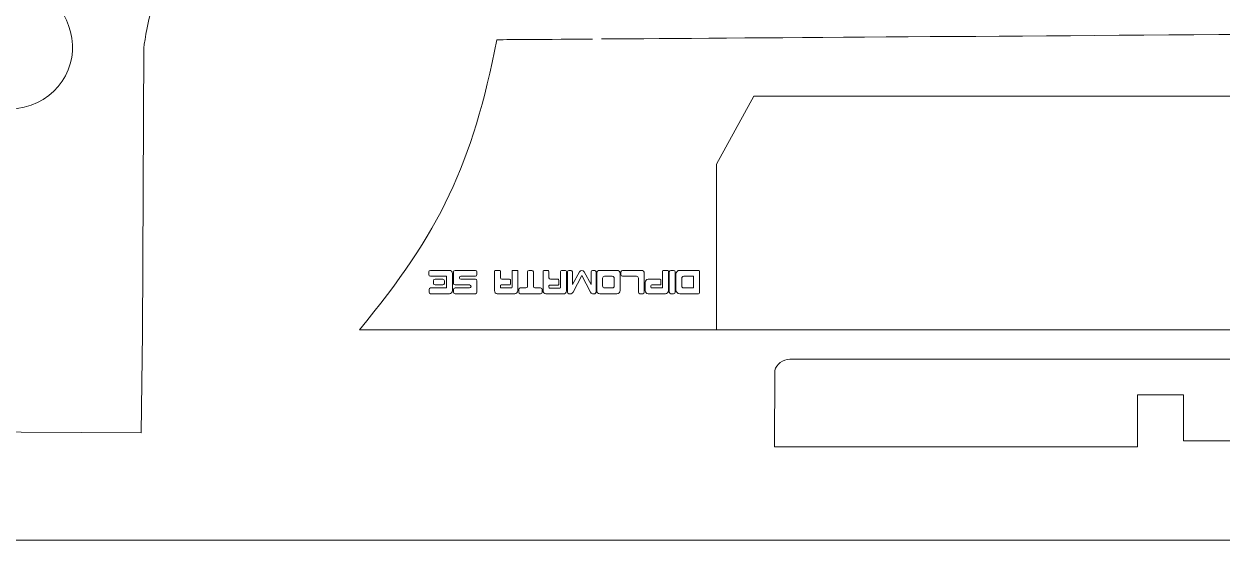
# Model space of a CAD drawing. Header units: centimetres. Extents: x -33.3 to 33.3, y -15.3 to 15.3.
# Drawn here: x -24.29 to -17.65, y -15.35 to -12.49 of the extents above; entities that cross this region are included whole.
import ezdxf

# ---------------------------------------------------------------- set-up
doc = ezdxf.new("R2010")
doc.units = ezdxf.units.CM
doc.header["$MEASUREMENT"] = 0
doc.layers.add('Layer 1', color=7, linetype='Continuous')

msp = doc.modelspace()

# ---------------------------------------------------------------- linework, layer by layer
at = {"layer": 'Layer 1', "color": 250, "lineweight": 20}
msp.add_open_spline([(-33.29789, -15.35), (-33.29789, -15.35), (-11.0979, -15.35), (-11.0979, -15.35), (-11.0979, -15.35), (-11.0979, -15.35), (-11.0979, 15.35), (-11.0979, 15.35), (-11.0979, 15.35), (-11.0979, 15.35), (-33.29789, 15.35), (-33.29789, 15.35), (-33.29789, 15.35), (-33.29789, 15.35), (-33.29789, -15.35), (-33.29789, -15.35), (-33.29789, -15.35), (-33.29789, -15.35), (-33.29789, -15.35), (-33.29789, -15.35)], degree=3, knots=[0, 0, 0, 0, 0.1666667, 0.1666667, 0.1666667, 0.1666667, 0.3333333, 0.3333333, 0.3333333, 0.3333333, 0.5, 0.5, 0.5, 0.5, 0.6666667, 0.6666667, 0.6666667, 0.6666667, 1, 1, 1, 1], dxfattribs=at)
at = {"layer": 'Layer 1', "lineweight": 9}
for points, knots in [([(-24.66319, -12.9497), (-25.1062, -12.94717), (-26.07734, -12.9416), (-26.07734, -12.9416), (-26.07734, -12.9416), (-26.28762, -12.9626), (-26.44621, -13.11402), (-26.46608, -13.32971), (-26.46608, -13.32971), (-26.46608, -13.32971), (-26.4706, -13.60333), (-26.4706, -13.60333), (-26.4706, -13.60333), (-26.67967, -13.61952), (-27.09259, -13.63153), (-27.18306, -13.8729), (-27.18306, -13.8729), (-27.27248, -14.11147), (-26.88119, -14.38311), (-26.61711, -14.33798), (-26.61711, -14.33798), (-26.61711, -14.33798), (-26.63554, -14.73937), (-26.63554, -14.73937), (-26.63554, -14.73937), (-26.63554, -14.73937), (-23.64317, -14.75593), (-23.64317, -14.75593), (-23.64317, -14.75593), (-23.64317, -14.75593), (-23.63558, -14.20447), (-23.63558, -14.20447), (-23.63558, -14.20447), (-23.63558, -14.20447), (-23.6277, -12.62399), (-23.6277, -12.62399), (-23.6277, -12.62399), (-23.61866, -12.5237), (-23.53635, -12.18828), (-23.50456, -12.08006), (-23.50456, -12.08006), (-23.43435, -11.84108), (-23.39227, -11.7591), (-23.30123, -11.53861), (-23.30123, -11.53861), (-23.28714, -11.50449), (-23.22194, -11.35815), (-23.2478, -11.32341), (-23.2478, -11.32341), (-23.30276, -11.24957), (-23.70408, -11.25581), (-23.81979, -11.43614), (-23.81979, -11.43614), (-23.88636, -11.53989), (-24.24802, -12.19486), (-24.23142, -12.27623), (-24.23142, -12.27623), (-24.21545, -12.35453), (-24.08707, -12.33805), (-24.03373, -12.53305), (-24.03373, -12.53305), (-23.9814, -12.72438), (-24.11333, -12.93245), (-24.33049, -12.95901), (-24.33049, -12.95901), (-24.37595, -12.96457), (-24.40484, -12.9536), (-24.4475, -12.95093), (-24.4475, -12.95093), (-24.4475, -12.95093), (-24.51112, -12.95056), (-24.61319, -12.94998)], [0, 0, 0, 0, 0.0526316, 0.0526316, 0.0526316, 0.0526316, 0.1052632, 0.1052632, 0.1052632, 0.1052632, 0.1578947, 0.1578947, 0.1578947, 0.1578947, 0.2105263, 0.2105263, 0.2105263, 0.2105263, 0.2631579, 0.2631579, 0.2631579, 0.2631579, 0.3157895, 0.3157895, 0.3157895, 0.3157895, 0.3684211, 0.3684211, 0.3684211, 0.3684211, 0.4210526, 0.4210526, 0.4210526, 0.4210526, 0.4736842, 0.4736842, 0.4736842, 0.4736842, 0.5263158, 0.5263158, 0.5263158, 0.5263158, 0.5789474, 0.5789474, 0.5789474, 0.5789474, 0.6315789, 0.6315789, 0.6315789, 0.6315789, 0.6842105, 0.6842105, 0.6842105, 0.6842105, 0.7368421, 0.7368421, 0.7368421, 0.7368421, 0.7894737, 0.7894737, 0.7894737, 0.7894737, 0.8421053, 0.8421053, 0.8421053, 0.8421053, 0.8947368, 0.8947368, 0.8947368, 0.8947368, 1, 1, 1, 1]), ([(-21.13901, -12.57374), (-21.47454, -12.57611), (-21.6704, -12.5775), (-21.6704, -12.5775), (-21.6704, -12.5775), (-21.80405, -13.26552), (-21.98449, -13.64601), (-22.43247, -14.18528), (-22.43247, -14.18528), (-22.43247, -14.18528), (-11.60831, -14.18528), (-11.60831, -14.18528), (-11.60831, -14.18528), (-11.48983, -14.18528), (-11.37134, -14.18528), (-11.25286, -14.18528), (-11.25286, -14.18528), (-11.25286, -14.18528), (-11.38386, -14.08621), (-11.38386, -14.08621), (-11.38386, -14.08621), (-11.61091, -13.90357), (-11.81062, -13.64288), (-11.93819, -13.38109), (-11.93819, -13.38109), (-12.08887, -13.07189), (-12.12534, -12.84454), (-12.14727, -12.51014), (-12.14727, -12.51014), (-12.14727, -12.51014), (-12.57581, -12.51319), (-13.25107, -12.51796)], [0, 0, 0, 0, 0.1111111, 0.1111111, 0.1111111, 0.1111111, 0.2222222, 0.2222222, 0.2222222, 0.2222222, 0.3333333, 0.3333333, 0.3333333, 0.3333333, 0.4444444, 0.4444444, 0.4444444, 0.4444444, 0.5555556, 0.5555556, 0.5555556, 0.5555556, 0.6666667, 0.6666667, 0.6666667, 0.6666667, 0.7777778, 0.7777778, 0.7777778, 0.7777778, 1, 1, 1, 1]), ([(-13.42601, -14.54449), (-13.37137, -14.54449), (-13.32295, -14.54449), (-13.32295, -14.54449), (-13.32295, -14.54449), (-13.32295, -14.54449), (-13.32295, -14.83339), (-13.32295, -14.83339), (-13.32295, -14.83339), (-13.32295, -14.83339), (-11.30361, -14.83339), (-11.30361, -14.83339), (-11.30361, -14.83339), (-11.30361, -14.83339), (-11.30953, -14.4009), (-11.30953, -14.4009), (-11.30953, -14.4009), (-11.31732, -14.38258), (-11.34615, -14.35362), (-11.3666, -14.35019), (-11.3666, -14.35019), (-11.3666, -14.35019), (-14.19316, -14.3489), (-14.19316, -14.3489), (-14.19316, -14.3489), (-14.25148, -14.35354), (-14.26926, -14.38464), (-14.27817, -14.43389), (-14.27817, -14.43389), (-14.27817, -14.43389), (-14.36316, -14.34917), (-14.36316, -14.34917), (-14.36316, -14.34917), (-14.36316, -14.34917), (-15.16186, -14.34891), (-15.16186, -14.34891), (-15.16186, -14.34891), (-15.16186, -14.34891), (-15.24108, -14.43389), (-15.24108, -14.43389), (-15.24108, -14.43389), (-15.24108, -14.43389), (-15.32608, -14.34887), (-15.32608, -14.34887), (-15.32608, -14.34887), (-15.32608, -14.34887), (-16.1135, -14.3486), (-16.1135, -14.3486), (-16.1135, -14.3486), (-16.1135, -14.3486), (-16.19304, -14.43389), (-16.19304, -14.43389), (-16.19304, -14.43389), (-16.19304, -14.43389), (-16.28348, -14.34855), (-16.28348, -14.34855), (-16.28348, -14.34855), (-16.28348, -14.34855), (-17.07064, -14.34828), (-17.07064, -14.34828), (-17.07064, -14.34828), (-17.07064, -14.34828), (-17.15594, -14.43389), (-17.15594, -14.43389), (-17.15594, -14.43389), (-17.16399, -14.38359), (-17.18332, -14.35215), (-17.24092, -14.34822), (-17.24092, -14.34822), (-17.24092, -14.34822), (-20.04549, -14.34729), (-20.04549, -14.34729), (-20.04549, -14.34729), (-20.0816, -14.34977), (-20.1225, -14.37448), (-20.1276, -14.41028), (-20.1276, -14.41028), (-20.1276, -14.41028), (-20.13051, -14.83339), (-20.13051, -14.83339), (-20.13051, -14.83339), (-20.13051, -14.83339), (-18.11665, -14.83339), (-18.11665, -14.83339), (-18.11665, -14.83339), (-18.11665, -14.83339), (-18.11665, -14.54449), (-18.11665, -14.54449), (-18.11665, -14.54449), (-18.11665, -14.54449), (-17.86169, -14.54449), (-17.86169, -14.54449), (-17.86169, -14.54449), (-17.86169, -14.54449), (-17.86169, -14.79946), (-17.86169, -14.79946), (-17.86169, -14.79946), (-17.86169, -14.79946), (-13.5779, -14.79946), (-13.5779, -14.79946), (-13.5779, -14.79946), (-13.5779, -14.79946), (-13.5779, -14.54449), (-13.5779, -14.54449), (-13.5779, -14.54449), (-13.5779, -14.54449), (-13.53017, -14.54449), (-13.47601, -14.54449)], [0, 0, 0, 0, 0.0357143, 0.0357143, 0.0357143, 0.0357143, 0.0714286, 0.0714286, 0.0714286, 0.0714286, 0.1071429, 0.1071429, 0.1071429, 0.1071429, 0.1428571, 0.1428571, 0.1428571, 0.1428571, 0.1785714, 0.1785714, 0.1785714, 0.1785714, 0.2142857, 0.2142857, 0.2142857, 0.2142857, 0.25, 0.25, 0.25, 0.25, 0.2857143, 0.2857143, 0.2857143, 0.2857143, 0.3214286, 0.3214286, 0.3214286, 0.3214286, 0.3571429, 0.3571429, 0.3571429, 0.3571429, 0.3928571, 0.3928571, 0.3928571, 0.3928571, 0.4285714, 0.4285714, 0.4285714, 0.4285714, 0.4642857, 0.4642857, 0.4642857, 0.4642857, 0.5, 0.5, 0.5, 0.5, 0.5357143, 0.5357143, 0.5357143, 0.5357143, 0.5714286, 0.5714286, 0.5714286, 0.5714286, 0.6071429, 0.6071429, 0.6071429, 0.6071429, 0.6428571, 0.6428571, 0.6428571, 0.6428571, 0.6785714, 0.6785714, 0.6785714, 0.6785714, 0.7142857, 0.7142857, 0.7142857, 0.7142857, 0.75, 0.75, 0.75, 0.75, 0.7857143, 0.7857143, 0.7857143, 0.7857143, 0.8214286, 0.8214286, 0.8214286, 0.8214286, 0.8571429, 0.8571429, 0.8571429, 0.8571429, 0.8928571, 0.8928571, 0.8928571, 0.8928571, 0.9285714, 0.9285714, 0.9285714, 0.9285714, 1, 1, 1, 1])]:
    msp.add_open_spline(points, degree=3, knots=knots, dxfattribs=at)
msp.add_open_spline([(-13.30107, -12.51831), (-15.34943, -12.5328), (-19.55026, -12.56252), (-21.08901, -12.57339)], degree=3, dxfattribs=at)
at = {"layer": 'Layer 1', "color": 140, "lineweight": 9}
for points, knots in [([(-11.60831, -14.18528), (-11.60831, -14.18528), (-11.80362, -14.01303), (-11.80362, -14.01303), (-11.80362, -14.01303), (-12.00525, -13.81651), (-12.21414, -13.47037), (-12.29642, -13.19771), (-12.29642, -13.19771), (-12.29642, -13.19771), (-12.37048, -12.89083), (-12.37048, -12.89083), (-12.37048, -12.89083), (-12.37048, -12.89083), (-20.24554, -12.89083), (-20.24554, -12.89083), (-20.24554, -12.89083), (-20.24554, -12.89083), (-20.45163, -13.26632), (-20.45163, -13.26632), (-20.45163, -13.26632), (-20.45163, -13.26632), (-20.45163, -14.18528), (-20.45163, -14.18528)], [0, 0, 0, 0, 0.1428571, 0.1428571, 0.1428571, 0.1428571, 0.2857143, 0.2857143, 0.2857143, 0.2857143, 0.4285714, 0.4285714, 0.4285714, 0.4285714, 0.5714286, 0.5714286, 0.5714286, 0.5714286, 0.7142857, 0.7142857, 0.7142857, 0.7142857, 1, 1, 1, 1]), ([(-21.93355, -13.98528), (-21.93355, -13.98528), (-21.94003, -13.98528), (-21.94003, -13.98528), (-21.94003, -13.98528), (-21.94003, -13.98528), (-22.03728, -13.98528), (-22.03728, -13.98528), (-22.03728, -13.98528), (-22.04204, -13.98528), (-22.04593, -13.98139), (-22.04593, -13.97664), (-22.04593, -13.97664), (-22.04593, -13.97664), (-22.04593, -13.96151), (-22.04593, -13.96151), (-22.04593, -13.96151), (-22.04593, -13.95676), (-22.04204, -13.95287), (-22.03728, -13.95287), (-22.03728, -13.95287), (-22.03728, -13.95287), (-21.94868, -13.95287), (-21.94868, -13.95287), (-21.94868, -13.95287), (-21.94868, -13.95287), (-21.94868, -13.88804), (-21.94868, -13.88804), (-21.94868, -13.88804), (-21.94868, -13.88804), (-22.03836, -13.88804), (-22.03836, -13.88804), (-22.03836, -13.88804), (-22.04312, -13.88804), (-22.04701, -13.88415), (-22.04701, -13.8794), (-22.04701, -13.8794), (-22.04701, -13.8794), (-22.04701, -13.86427), (-22.04701, -13.86427), (-22.04701, -13.86427), (-22.04701, -13.85951), (-22.04312, -13.85562), (-22.03836, -13.85562), (-22.03836, -13.85562), (-22.03836, -13.85562), (-21.94003, -13.85562), (-21.94003, -13.85562), (-21.94003, -13.85562), (-21.94003, -13.85562), (-21.93355, -13.85562), (-21.93355, -13.85562), (-21.93355, -13.85562), (-21.93341, -13.85562), (-21.93327, -13.85563), (-21.93313, -13.85563), (-21.93313, -13.85563), (-21.92381, -13.85585), (-21.91626, -13.86354), (-21.91626, -13.87291), (-21.91626, -13.87291), (-21.91626, -13.87291), (-21.91626, -13.968), (-21.91626, -13.968), (-21.91626, -13.968), (-21.91626, -13.96818), (-21.91627, -13.96836), (-21.91627, -13.96854), (-21.91627, -13.96854), (-21.91627, -13.96872), (-21.91626, -13.9689), (-21.91626, -13.96908), (-21.91626, -13.96908), (-21.91626, -13.96908), (-21.91626, -13.96908), (-21.91626, -13.96908), (-21.91626, -13.96908), (-21.91626, -13.97799), (-21.92356, -13.98528), (-21.93247, -13.98528), (-21.93247, -13.98528), (-21.93247, -13.98528), (-21.93355, -13.98528), (-21.93355, -13.98528)], [0, 0, 0, 0, 0.0454545, 0.0454545, 0.0454545, 0.0454545, 0.0909091, 0.0909091, 0.0909091, 0.0909091, 0.1363636, 0.1363636, 0.1363636, 0.1363636, 0.1818182, 0.1818182, 0.1818182, 0.1818182, 0.2272727, 0.2272727, 0.2272727, 0.2272727, 0.2727273, 0.2727273, 0.2727273, 0.2727273, 0.3181818, 0.3181818, 0.3181818, 0.3181818, 0.3636364, 0.3636364, 0.3636364, 0.3636364, 0.4090909, 0.4090909, 0.4090909, 0.4090909, 0.4545455, 0.4545455, 0.4545455, 0.4545455, 0.5, 0.5, 0.5, 0.5, 0.5454545, 0.5454545, 0.5454545, 0.5454545, 0.5909091, 0.5909091, 0.5909091, 0.5909091, 0.6363636, 0.6363636, 0.6363636, 0.6363636, 0.6818182, 0.6818182, 0.6818182, 0.6818182, 0.7272727, 0.7272727, 0.7272727, 0.7272727, 0.7727273, 0.7727273, 0.7727273, 0.7727273, 0.8181818, 0.8181818, 0.8181818, 0.8181818, 0.8636364, 0.8636364, 0.8636364, 0.8636364, 0.9090909, 0.9090909, 0.9090909, 0.9090909, 1, 1, 1, 1]), ([(-21.78054, -13.96151), (-21.78054, -13.96151), (-21.78054, -13.97664), (-21.78054, -13.97664), (-21.78054, -13.97664), (-21.78054, -13.98139), (-21.78443, -13.98528), (-21.78919, -13.98528), (-21.78919, -13.98528), (-21.78919, -13.98528), (-21.80431, -13.98528), (-21.80431, -13.98528), (-21.80431, -13.98528), (-21.80431, -13.98528), (-21.90156, -13.98528), (-21.90156, -13.98528), (-21.90156, -13.98528), (-21.90631, -13.98528), (-21.9102, -13.98139), (-21.9102, -13.97664), (-21.9102, -13.97664), (-21.9102, -13.97664), (-21.9102, -13.96151), (-21.9102, -13.96151), (-21.9102, -13.96151), (-21.9102, -13.95676), (-21.90631, -13.95287), (-21.90156, -13.95287), (-21.90156, -13.95287), (-21.90156, -13.95287), (-21.82106, -13.95287), (-21.82106, -13.95287), (-21.82106, -13.95287), (-21.8166, -13.95287), (-21.81296, -13.94922), (-21.81296, -13.94476), (-21.81296, -13.94476), (-21.81296, -13.94031), (-21.8166, -13.93666), (-21.82106, -13.93666), (-21.82106, -13.93666), (-21.82106, -13.93666), (-21.88643, -13.93666), (-21.88643, -13.93666), (-21.88643, -13.93666), (-21.88643, -13.93666), (-21.90156, -13.93666), (-21.90156, -13.93666), (-21.90156, -13.93666), (-21.90631, -13.93666), (-21.9102, -13.93277), (-21.9102, -13.92802), (-21.9102, -13.92802), (-21.9102, -13.92802), (-21.9102, -13.91289), (-21.9102, -13.91289), (-21.9102, -13.91289), (-21.9102, -13.91289), (-21.9102, -13.8794), (-21.9102, -13.8794), (-21.9102, -13.8794), (-21.9102, -13.8794), (-21.9102, -13.86427), (-21.9102, -13.86427), (-21.9102, -13.86427), (-21.9102, -13.85951), (-21.90631, -13.85562), (-21.90156, -13.85562), (-21.90156, -13.85562), (-21.90156, -13.85562), (-21.88643, -13.85562), (-21.88643, -13.85562), (-21.88643, -13.85562), (-21.88643, -13.85562), (-21.78919, -13.85562), (-21.78919, -13.85562), (-21.78919, -13.85562), (-21.78443, -13.85562), (-21.78054, -13.85951), (-21.78054, -13.86427), (-21.78054, -13.86427), (-21.78054, -13.86427), (-21.78054, -13.8794), (-21.78054, -13.8794), (-21.78054, -13.8794), (-21.78054, -13.88415), (-21.78443, -13.88804), (-21.78919, -13.88804), (-21.78919, -13.88804), (-21.78919, -13.88804), (-21.8699, -13.88804), (-21.8699, -13.88804), (-21.8699, -13.88804), (-21.87372, -13.88804), (-21.87695, -13.89073), (-21.87779, -13.89431), (-21.87779, -13.89431), (-21.87779, -13.89431), (-21.87779, -13.89798), (-21.87779, -13.89798), (-21.87779, -13.89798), (-21.87695, -13.90156), (-21.87372, -13.90425), (-21.8699, -13.90425), (-21.8699, -13.90425), (-21.8699, -13.90425), (-21.80431, -13.90425), (-21.80431, -13.90425), (-21.80431, -13.90425), (-21.80431, -13.90425), (-21.78919, -13.90425), (-21.78919, -13.90425), (-21.78919, -13.90425), (-21.78443, -13.90425), (-21.78054, -13.90814), (-21.78054, -13.91289), (-21.78054, -13.91289), (-21.78054, -13.91289), (-21.78054, -13.92802), (-21.78054, -13.92802), (-21.78054, -13.92802), (-21.78054, -13.92802), (-21.78054, -13.96151), (-21.78054, -13.96151)], [0, 0, 0, 0, 0.03125, 0.03125, 0.03125, 0.03125, 0.0625, 0.0625, 0.0625, 0.0625, 0.09375, 0.09375, 0.09375, 0.09375, 0.125, 0.125, 0.125, 0.125, 0.15625, 0.15625, 0.15625, 0.15625, 0.1875, 0.1875, 0.1875, 0.1875, 0.21875, 0.21875, 0.21875, 0.21875, 0.25, 0.25, 0.25, 0.25, 0.28125, 0.28125, 0.28125, 0.28125, 0.3125, 0.3125, 0.3125, 0.3125, 0.34375, 0.34375, 0.34375, 0.34375, 0.375, 0.375, 0.375, 0.375, 0.40625, 0.40625, 0.40625, 0.40625, 0.4375, 0.4375, 0.4375, 0.4375, 0.46875, 0.46875, 0.46875, 0.46875, 0.5, 0.5, 0.5, 0.5, 0.53125, 0.53125, 0.53125, 0.53125, 0.5625, 0.5625, 0.5625, 0.5625, 0.59375, 0.59375, 0.59375, 0.59375, 0.625, 0.625, 0.625, 0.625, 0.65625, 0.65625, 0.65625, 0.65625, 0.6875, 0.6875, 0.6875, 0.6875, 0.71875, 0.71875, 0.71875, 0.71875, 0.75, 0.75, 0.75, 0.75, 0.78125, 0.78125, 0.78125, 0.78125, 0.8125, 0.8125, 0.8125, 0.8125, 0.84375, 0.84375, 0.84375, 0.84375, 0.875, 0.875, 0.875, 0.875, 0.90625, 0.90625, 0.90625, 0.90625, 0.9375, 0.9375, 0.9375, 0.9375, 1, 1, 1, 1]), ([(-21.55321, -13.968), (-21.55321, -13.9775), (-21.56099, -13.98528), (-21.5705, -13.98528), (-21.5705, -13.98528), (-21.5705, -13.98528), (-21.66127, -13.98528), (-21.66127, -13.98528), (-21.66127, -13.98528), (-21.66127, -13.98528), (-21.66559, -13.98528), (-21.66559, -13.98528), (-21.66559, -13.98528), (-21.66559, -13.98528), (-21.66559, -13.98528), (-21.66559, -13.98528), (-21.66559, -13.98528), (-21.66574, -13.98528), (-21.66588, -13.98528), (-21.66603, -13.98528), (-21.66603, -13.98528), (-21.66603, -13.98528), (-21.66603, -13.98528), (-21.66603, -13.98528), (-21.66603, -13.98528), (-21.66618, -13.98527), (-21.66633, -13.98527), (-21.66647, -13.98526), (-21.66647, -13.98526), (-21.66647, -13.98526), (-21.66648, -13.98526), (-21.66648, -13.98526), (-21.66648, -13.98526), (-21.66662, -13.98525), (-21.66677, -13.98524), (-21.66691, -13.98523), (-21.66691, -13.98523), (-21.66691, -13.98523), (-21.66692, -13.98523), (-21.66692, -13.98523), (-21.66692, -13.98523), (-21.66706, -13.98522), (-21.6672, -13.98521), (-21.66735, -13.98519), (-21.66735, -13.98519), (-21.66735, -13.98519), (-21.66735, -13.98519), (-21.66735, -13.98519), (-21.66735, -13.98519), (-21.66749, -13.98518), (-21.66764, -13.98516), (-21.66778, -13.98514), (-21.66778, -13.98514), (-21.67626, -13.98406), (-21.68288, -13.97676), (-21.68288, -13.968), (-21.68288, -13.968), (-21.68288, -13.968), (-21.68288, -13.85995), (-21.68288, -13.85995), (-21.68288, -13.85995), (-21.68288, -13.85757), (-21.68093, -13.85562), (-21.67856, -13.85562), (-21.67856, -13.85562), (-21.67856, -13.85562), (-21.65478, -13.85562), (-21.65478, -13.85562), (-21.65478, -13.85562), (-21.65241, -13.85562), (-21.65046, -13.85757), (-21.65046, -13.85995), (-21.65046, -13.85995), (-21.65046, -13.85995), (-21.65046, -13.8956), (-21.65046, -13.8956), (-21.65046, -13.8956), (-21.65046, -13.90036), (-21.64657, -13.90425), (-21.64182, -13.90425), (-21.64182, -13.90425), (-21.64182, -13.90425), (-21.59945, -13.90425), (-21.59945, -13.90425), (-21.59945, -13.90425), (-21.59707, -13.90425), (-21.59513, -13.90619), (-21.59513, -13.90857), (-21.59513, -13.90857), (-21.59513, -13.90857), (-21.59513, -13.93234), (-21.59513, -13.93234), (-21.59513, -13.93234), (-21.59513, -13.93472), (-21.59707, -13.93666), (-21.59945, -13.93666), (-21.59945, -13.93666), (-21.59945, -13.93666), (-21.64614, -13.93666), (-21.64614, -13.93666), (-21.64614, -13.93666), (-21.64851, -13.93666), (-21.65046, -13.93861), (-21.65046, -13.94098), (-21.65046, -13.94098), (-21.65046, -13.94098), (-21.65046, -13.94855), (-21.65046, -13.94855), (-21.65046, -13.94855), (-21.65046, -13.95092), (-21.64851, -13.95287), (-21.64614, -13.95287), (-21.64614, -13.95287), (-21.64614, -13.95287), (-21.58995, -13.95287), (-21.58995, -13.95287), (-21.58995, -13.95287), (-21.58757, -13.95287), (-21.58563, -13.95092), (-21.58563, -13.94855), (-21.58563, -13.94855), (-21.58563, -13.94855), (-21.58563, -13.85995), (-21.58563, -13.85995), (-21.58563, -13.85995), (-21.58563, -13.85757), (-21.58368, -13.85562), (-21.58131, -13.85562), (-21.58131, -13.85562), (-21.58131, -13.85562), (-21.55753, -13.85562), (-21.55753, -13.85562), (-21.55753, -13.85562), (-21.55516, -13.85562), (-21.55321, -13.85757), (-21.55321, -13.85995), (-21.55321, -13.85995), (-21.55321, -13.85995), (-21.55321, -13.968), (-21.55321, -13.968)], [0, 0, 0, 0, 0.0277778, 0.0277778, 0.0277778, 0.0277778, 0.0555556, 0.0555556, 0.0555556, 0.0555556, 0.0833333, 0.0833333, 0.0833333, 0.0833333, 0.1111111, 0.1111111, 0.1111111, 0.1111111, 0.1388889, 0.1388889, 0.1388889, 0.1388889, 0.1666667, 0.1666667, 0.1666667, 0.1666667, 0.1944444, 0.1944444, 0.1944444, 0.1944444, 0.2222222, 0.2222222, 0.2222222, 0.2222222, 0.25, 0.25, 0.25, 0.25, 0.2777778, 0.2777778, 0.2777778, 0.2777778, 0.3055556, 0.3055556, 0.3055556, 0.3055556, 0.3333333, 0.3333333, 0.3333333, 0.3333333, 0.3611111, 0.3611111, 0.3611111, 0.3611111, 0.3888889, 0.3888889, 0.3888889, 0.3888889, 0.4166667, 0.4166667, 0.4166667, 0.4166667, 0.4444444, 0.4444444, 0.4444444, 0.4444444, 0.4722222, 0.4722222, 0.4722222, 0.4722222, 0.5, 0.5, 0.5, 0.5, 0.5277778, 0.5277778, 0.5277778, 0.5277778, 0.5555556, 0.5555556, 0.5555556, 0.5555556, 0.5833333, 0.5833333, 0.5833333, 0.5833333, 0.6111111, 0.6111111, 0.6111111, 0.6111111, 0.6388889, 0.6388889, 0.6388889, 0.6388889, 0.6666667, 0.6666667, 0.6666667, 0.6666667, 0.6944444, 0.6944444, 0.6944444, 0.6944444, 0.7222222, 0.7222222, 0.7222222, 0.7222222, 0.75, 0.75, 0.75, 0.75, 0.7777778, 0.7777778, 0.7777778, 0.7777778, 0.8055556, 0.8055556, 0.8055556, 0.8055556, 0.8333333, 0.8333333, 0.8333333, 0.8333333, 0.8611111, 0.8611111, 0.8611111, 0.8611111, 0.8888889, 0.8888889, 0.8888889, 0.8888889, 0.9166667, 0.9166667, 0.9166667, 0.9166667, 0.9444444, 0.9444444, 0.9444444, 0.9444444, 1, 1, 1, 1]), ([(-21.47596, -13.98528), (-21.47596, -13.98528), (-21.49109, -13.98528), (-21.49109, -13.98528), (-21.49109, -13.98528), (-21.49109, -13.98528), (-21.53971, -13.98528), (-21.53971, -13.98528), (-21.53971, -13.98528), (-21.54446, -13.98528), (-21.54835, -13.98139), (-21.54835, -13.97664), (-21.54835, -13.97664), (-21.54835, -13.97664), (-21.54835, -13.96151), (-21.54835, -13.96151), (-21.54835, -13.96151), (-21.54835, -13.95676), (-21.54446, -13.95287), (-21.53971, -13.95287), (-21.53971, -13.95287), (-21.53971, -13.95287), (-21.50837, -13.95287), (-21.50837, -13.95287), (-21.50837, -13.95287), (-21.50362, -13.95287), (-21.49973, -13.94898), (-21.49973, -13.94422), (-21.49973, -13.94422), (-21.49973, -13.94422), (-21.49973, -13.86427), (-21.49973, -13.86427), (-21.49973, -13.86427), (-21.49973, -13.85951), (-21.49584, -13.85562), (-21.49109, -13.85562), (-21.49109, -13.85562), (-21.49109, -13.85562), (-21.47596, -13.85562), (-21.47596, -13.85562), (-21.47596, -13.85562), (-21.4712, -13.85562), (-21.46731, -13.85951), (-21.46731, -13.86427), (-21.46731, -13.86427), (-21.46731, -13.86427), (-21.46731, -13.94422), (-21.46731, -13.94422), (-21.46731, -13.94422), (-21.46731, -13.94898), (-21.46343, -13.95287), (-21.45867, -13.95287), (-21.45867, -13.95287), (-21.45867, -13.95287), (-21.42734, -13.95287), (-21.42734, -13.95287), (-21.42734, -13.95287), (-21.42258, -13.95287), (-21.41869, -13.95676), (-21.41869, -13.96151), (-21.41869, -13.96151), (-21.41869, -13.96151), (-21.41869, -13.97664), (-21.41869, -13.97664), (-21.41869, -13.97664), (-21.41869, -13.98139), (-21.42258, -13.98528), (-21.42734, -13.98528), (-21.42734, -13.98528), (-21.42734, -13.98528), (-21.47596, -13.98528), (-21.47596, -13.98528)], [0, 0, 0, 0, 0.0526316, 0.0526316, 0.0526316, 0.0526316, 0.1052632, 0.1052632, 0.1052632, 0.1052632, 0.1578947, 0.1578947, 0.1578947, 0.1578947, 0.2105263, 0.2105263, 0.2105263, 0.2105263, 0.2631579, 0.2631579, 0.2631579, 0.2631579, 0.3157895, 0.3157895, 0.3157895, 0.3157895, 0.3684211, 0.3684211, 0.3684211, 0.3684211, 0.4210526, 0.4210526, 0.4210526, 0.4210526, 0.4736842, 0.4736842, 0.4736842, 0.4736842, 0.5263158, 0.5263158, 0.5263158, 0.5263158, 0.5789474, 0.5789474, 0.5789474, 0.5789474, 0.6315789, 0.6315789, 0.6315789, 0.6315789, 0.6842105, 0.6842105, 0.6842105, 0.6842105, 0.7368421, 0.7368421, 0.7368421, 0.7368421, 0.7894737, 0.7894737, 0.7894737, 0.7894737, 0.8421053, 0.8421053, 0.8421053, 0.8421053, 0.8947368, 0.8947368, 0.8947368, 0.8947368, 1, 1, 1, 1]), ([(-21.28417, -13.96908), (-21.28417, -13.97858), (-21.29195, -13.98636), (-21.30146, -13.98636), (-21.30146, -13.98636), (-21.30146, -13.98636), (-21.39222, -13.98636), (-21.39222, -13.98636), (-21.39222, -13.98636), (-21.39222, -13.98636), (-21.39654, -13.98636), (-21.39654, -13.98636), (-21.39654, -13.98636), (-21.39654, -13.98636), (-21.39655, -13.98636), (-21.39655, -13.98636), (-21.39655, -13.98636), (-21.39669, -13.98636), (-21.39684, -13.98636), (-21.39699, -13.98636), (-21.39699, -13.98636), (-21.39699, -13.98636), (-21.39699, -13.98636), (-21.39699, -13.98636), (-21.39699, -13.98636), (-21.39714, -13.98635), (-21.39728, -13.98635), (-21.39743, -13.98634), (-21.39743, -13.98634), (-21.39743, -13.98634), (-21.39743, -13.98634), (-21.39743, -13.98634), (-21.39743, -13.98634), (-21.39758, -13.98633), (-21.39772, -13.98632), (-21.39787, -13.98631), (-21.39787, -13.98631), (-21.39787, -13.98631), (-21.39787, -13.98631), (-21.39787, -13.98631), (-21.39787, -13.98631), (-21.39801, -13.9863), (-21.39816, -13.98629), (-21.3983, -13.98627), (-21.3983, -13.98627), (-21.3983, -13.98627), (-21.39831, -13.98627), (-21.39831, -13.98627), (-21.39831, -13.98627), (-21.39845, -13.98626), (-21.39859, -13.98624), (-21.39874, -13.98622), (-21.39874, -13.98622), (-21.40722, -13.98514), (-21.41383, -13.97784), (-21.41383, -13.96908), (-21.41383, -13.96908), (-21.41383, -13.96908), (-21.41383, -13.86103), (-21.41383, -13.86103), (-21.41383, -13.86103), (-21.41383, -13.85865), (-21.41189, -13.85671), (-21.40951, -13.85671), (-21.40951, -13.85671), (-21.40951, -13.85671), (-21.38574, -13.85671), (-21.38574, -13.85671), (-21.38574, -13.85671), (-21.38336, -13.85671), (-21.38142, -13.85865), (-21.38142, -13.86103), (-21.38142, -13.86103), (-21.38142, -13.86103), (-21.38142, -13.89668), (-21.38142, -13.89668), (-21.38142, -13.89668), (-21.38142, -13.90144), (-21.37753, -13.90533), (-21.37277, -13.90533), (-21.37277, -13.90533), (-21.37277, -13.90533), (-21.3304, -13.90533), (-21.3304, -13.90533), (-21.3304, -13.90533), (-21.32803, -13.90533), (-21.32608, -13.90727), (-21.32608, -13.90965), (-21.32608, -13.90965), (-21.32608, -13.90965), (-21.32608, -13.93342), (-21.32608, -13.93342), (-21.32608, -13.93342), (-21.32608, -13.9358), (-21.32803, -13.93774), (-21.3304, -13.93774), (-21.3304, -13.93774), (-21.3304, -13.93774), (-21.37709, -13.93774), (-21.37709, -13.93774), (-21.37709, -13.93774), (-21.37947, -13.93774), (-21.38141, -13.93969), (-21.38141, -13.94206), (-21.38141, -13.94206), (-21.38141, -13.94206), (-21.38141, -13.94963), (-21.38141, -13.94963), (-21.38141, -13.94963), (-21.38141, -13.952), (-21.37947, -13.95395), (-21.37709, -13.95395), (-21.37709, -13.95395), (-21.37709, -13.95395), (-21.32091, -13.95395), (-21.32091, -13.95395), (-21.32091, -13.95395), (-21.31853, -13.95395), (-21.31658, -13.952), (-21.31658, -13.94963), (-21.31658, -13.94963), (-21.31658, -13.94963), (-21.31658, -13.86103), (-21.31658, -13.86103), (-21.31658, -13.86103), (-21.31658, -13.85865), (-21.31464, -13.85671), (-21.31226, -13.85671), (-21.31226, -13.85671), (-21.31226, -13.85671), (-21.28849, -13.85671), (-21.28849, -13.85671), (-21.28849, -13.85671), (-21.28611, -13.85671), (-21.28417, -13.85865), (-21.28417, -13.86103), (-21.28417, -13.86103), (-21.28417, -13.86103), (-21.28417, -13.96908), (-21.28417, -13.96908)], [0, 0, 0, 0, 0.0277778, 0.0277778, 0.0277778, 0.0277778, 0.0555556, 0.0555556, 0.0555556, 0.0555556, 0.0833333, 0.0833333, 0.0833333, 0.0833333, 0.1111111, 0.1111111, 0.1111111, 0.1111111, 0.1388889, 0.1388889, 0.1388889, 0.1388889, 0.1666667, 0.1666667, 0.1666667, 0.1666667, 0.1944444, 0.1944444, 0.1944444, 0.1944444, 0.2222222, 0.2222222, 0.2222222, 0.2222222, 0.25, 0.25, 0.25, 0.25, 0.2777778, 0.2777778, 0.2777778, 0.2777778, 0.3055556, 0.3055556, 0.3055556, 0.3055556, 0.3333333, 0.3333333, 0.3333333, 0.3333333, 0.3611111, 0.3611111, 0.3611111, 0.3611111, 0.3888889, 0.3888889, 0.3888889, 0.3888889, 0.4166667, 0.4166667, 0.4166667, 0.4166667, 0.4444444, 0.4444444, 0.4444444, 0.4444444, 0.4722222, 0.4722222, 0.4722222, 0.4722222, 0.5, 0.5, 0.5, 0.5, 0.5277778, 0.5277778, 0.5277778, 0.5277778, 0.5555556, 0.5555556, 0.5555556, 0.5555556, 0.5833333, 0.5833333, 0.5833333, 0.5833333, 0.6111111, 0.6111111, 0.6111111, 0.6111111, 0.6388889, 0.6388889, 0.6388889, 0.6388889, 0.6666667, 0.6666667, 0.6666667, 0.6666667, 0.6944444, 0.6944444, 0.6944444, 0.6944444, 0.7222222, 0.7222222, 0.7222222, 0.7222222, 0.75, 0.75, 0.75, 0.75, 0.7777778, 0.7777778, 0.7777778, 0.7777778, 0.8055556, 0.8055556, 0.8055556, 0.8055556, 0.8333333, 0.8333333, 0.8333333, 0.8333333, 0.8611111, 0.8611111, 0.8611111, 0.8611111, 0.8888889, 0.8888889, 0.8888889, 0.8888889, 0.9166667, 0.9166667, 0.9166667, 0.9166667, 0.9444444, 0.9444444, 0.9444444, 0.9444444, 1, 1, 1, 1]), ([(-21.12713, -13.98528), (-21.12713, -13.98528), (-21.14005, -13.98527), (-21.14005, -13.98527), (-21.14005, -13.98527), (-21.14395, -13.98504), (-21.14895, -13.98125), (-21.15134, -13.97664), (-21.15134, -13.97664), (-21.15134, -13.97664), (-21.19885, -13.88486), (-21.19885, -13.88486), (-21.19885, -13.88486), (-21.19885, -13.88486), (-21.24674, -13.97664), (-21.24674, -13.97664), (-21.24674, -13.97664), (-21.24918, -13.98133), (-21.25434, -13.98525), (-21.25839, -13.98528), (-21.25839, -13.98528), (-21.25839, -13.98528), (-21.27131, -13.98527), (-21.27131, -13.98527), (-21.27131, -13.98527), (-21.27509, -13.98504), (-21.27812, -13.98125), (-21.27812, -13.97664), (-21.27812, -13.97664), (-21.27812, -13.97664), (-21.27812, -13.86427), (-21.27812, -13.86427), (-21.27812, -13.86427), (-21.27812, -13.85951), (-21.27489, -13.85562), (-21.27095, -13.85562), (-21.27095, -13.85562), (-21.27095, -13.85562), (-21.25839, -13.85562), (-21.25839, -13.85562), (-21.25839, -13.85562), (-21.25445, -13.85562), (-21.25122, -13.85951), (-21.25122, -13.86427), (-21.25122, -13.86427), (-21.25122, -13.86427), (-21.25122, -13.9334), (-21.25122, -13.9334), (-21.25122, -13.9334), (-21.25122, -13.9334), (-21.21238, -13.86427), (-21.21238, -13.86427), (-21.21238, -13.86427), (-21.206, -13.85291), (-21.19154, -13.85262), (-21.1851, -13.86427), (-21.1851, -13.86427), (-21.1851, -13.86427), (-21.14686, -13.9334), (-21.14686, -13.9334), (-21.14686, -13.9334), (-21.14686, -13.9334), (-21.14686, -13.86427), (-21.14686, -13.86427), (-21.14686, -13.86427), (-21.14686, -13.85951), (-21.14363, -13.85562), (-21.13968, -13.85562), (-21.13968, -13.85562), (-21.13968, -13.85562), (-21.12713, -13.85562), (-21.12713, -13.85562), (-21.12713, -13.85562), (-21.12318, -13.85562), (-21.11995, -13.85951), (-21.11995, -13.86427), (-21.11995, -13.86427), (-21.11995, -13.86427), (-21.11995, -13.97664), (-21.11995, -13.97664), (-21.11995, -13.97664), (-21.11995, -13.98135), (-21.12308, -13.98522), (-21.12713, -13.98528)], [0, 0, 0, 0, 0.0454545, 0.0454545, 0.0454545, 0.0454545, 0.0909091, 0.0909091, 0.0909091, 0.0909091, 0.1363636, 0.1363636, 0.1363636, 0.1363636, 0.1818182, 0.1818182, 0.1818182, 0.1818182, 0.2272727, 0.2272727, 0.2272727, 0.2272727, 0.2727273, 0.2727273, 0.2727273, 0.2727273, 0.3181818, 0.3181818, 0.3181818, 0.3181818, 0.3636364, 0.3636364, 0.3636364, 0.3636364, 0.4090909, 0.4090909, 0.4090909, 0.4090909, 0.4545455, 0.4545455, 0.4545455, 0.4545455, 0.5, 0.5, 0.5, 0.5, 0.5454545, 0.5454545, 0.5454545, 0.5454545, 0.5909091, 0.5909091, 0.5909091, 0.5909091, 0.6363636, 0.6363636, 0.6363636, 0.6363636, 0.6818182, 0.6818182, 0.6818182, 0.6818182, 0.7272727, 0.7272727, 0.7272727, 0.7272727, 0.7727273, 0.7727273, 0.7727273, 0.7727273, 0.8181818, 0.8181818, 0.8181818, 0.8181818, 0.8636364, 0.8636364, 0.8636364, 0.8636364, 0.9090909, 0.9090909, 0.9090909, 0.9090909, 1, 1, 1, 1]), ([(-21.00391, -13.98528), (-21.00391, -13.98528), (-21.099, -13.98528), (-21.099, -13.98528), (-21.099, -13.98528), (-21.10851, -13.98528), (-21.11629, -13.9775), (-21.11629, -13.968), (-21.11629, -13.968), (-21.11629, -13.968), (-21.11629, -13.87291), (-21.11629, -13.87291), (-21.11629, -13.87291), (-21.11629, -13.8634), (-21.10851, -13.85562), (-21.099, -13.85562), (-21.099, -13.85562), (-21.099, -13.85562), (-21.00391, -13.85562), (-21.00391, -13.85562), (-21.00391, -13.85562), (-20.99441, -13.85562), (-20.98663, -13.8634), (-20.98663, -13.87291), (-20.98663, -13.87291), (-20.98663, -13.87291), (-20.98663, -13.968), (-20.98663, -13.968), (-20.98663, -13.968), (-20.98663, -13.9775), (-20.99441, -13.98528), (-21.00391, -13.98528)], [0, 0, 0, 0, 0.1111111, 0.1111111, 0.1111111, 0.1111111, 0.2222222, 0.2222222, 0.2222222, 0.2222222, 0.3333333, 0.3333333, 0.3333333, 0.3333333, 0.4444444, 0.4444444, 0.4444444, 0.4444444, 0.5555556, 0.5555556, 0.5555556, 0.5555556, 0.6666667, 0.6666667, 0.6666667, 0.6666667, 0.7777778, 0.7777778, 0.7777778, 0.7777778, 1, 1, 1, 1]), ([(-20.85241, -13.87291), (-20.85241, -13.87291), (-20.85241, -13.8794), (-20.85241, -13.8794), (-20.85241, -13.8794), (-20.85241, -13.8794), (-20.85241, -13.97664), (-20.85241, -13.97664), (-20.85241, -13.97664), (-20.85241, -13.98139), (-20.8563, -13.98528), (-20.86105, -13.98528), (-20.86105, -13.98528), (-20.86105, -13.98528), (-20.87618, -13.98528), (-20.87618, -13.98528), (-20.87618, -13.98528), (-20.88093, -13.98528), (-20.88482, -13.98139), (-20.88482, -13.97664), (-20.88482, -13.97664), (-20.88482, -13.97664), (-20.88482, -13.89884), (-20.88482, -13.89884), (-20.88482, -13.89884), (-20.88482, -13.8929), (-20.88968, -13.88804), (-20.89562, -13.88804), (-20.89562, -13.88804), (-20.89562, -13.88804), (-20.97343, -13.88804), (-20.97343, -13.88804), (-20.97343, -13.88804), (-20.97818, -13.88804), (-20.98207, -13.88415), (-20.98207, -13.8794), (-20.98207, -13.8794), (-20.98207, -13.8794), (-20.98207, -13.86427), (-20.98207, -13.86427), (-20.98207, -13.86427), (-20.98207, -13.85951), (-20.97818, -13.85562), (-20.97343, -13.85562), (-20.97343, -13.85562), (-20.97343, -13.85562), (-20.87618, -13.85562), (-20.87618, -13.85562), (-20.87618, -13.85562), (-20.87618, -13.85562), (-20.8697, -13.85562), (-20.8697, -13.85562), (-20.8697, -13.85562), (-20.86019, -13.85562), (-20.85241, -13.8634), (-20.85241, -13.87291)], [0, 0, 0, 0, 0.0666667, 0.0666667, 0.0666667, 0.0666667, 0.1333333, 0.1333333, 0.1333333, 0.1333333, 0.2, 0.2, 0.2, 0.2, 0.2666667, 0.2666667, 0.2666667, 0.2666667, 0.3333333, 0.3333333, 0.3333333, 0.3333333, 0.4, 0.4, 0.4, 0.4, 0.4666667, 0.4666667, 0.4666667, 0.4666667, 0.5333333, 0.5333333, 0.5333333, 0.5333333, 0.6, 0.6, 0.6, 0.6, 0.6666667, 0.6666667, 0.6666667, 0.6666667, 0.7333333, 0.7333333, 0.7333333, 0.7333333, 0.8, 0.8, 0.8, 0.8, 0.8666667, 0.8666667, 0.8666667, 0.8666667, 1, 1, 1, 1]), ([(-20.71819, -13.968), (-20.71819, -13.9775), (-20.72596, -13.98528), (-20.73548, -13.98528), (-20.73548, -13.98528), (-20.73548, -13.98528), (-20.83056, -13.98528), (-20.83056, -13.98528), (-20.83056, -13.98528), (-20.84007, -13.98528), (-20.84785, -13.9775), (-20.84785, -13.968), (-20.84785, -13.968), (-20.84785, -13.968), (-20.84785, -13.92153), (-20.84785, -13.92153), (-20.84785, -13.92153), (-20.84785, -13.91203), (-20.84007, -13.90425), (-20.83056, -13.90425), (-20.83056, -13.90425), (-20.83056, -13.90425), (-20.76442, -13.90425), (-20.76442, -13.90425), (-20.76442, -13.90425), (-20.76205, -13.90425), (-20.7601, -13.90619), (-20.7601, -13.90857), (-20.7601, -13.90857), (-20.7601, -13.90857), (-20.7601, -13.93234), (-20.7601, -13.93234), (-20.7601, -13.93234), (-20.7601, -13.93472), (-20.76205, -13.93666), (-20.76442, -13.93666), (-20.76442, -13.93666), (-20.76442, -13.93666), (-20.81111, -13.93666), (-20.81111, -13.93666), (-20.81111, -13.93666), (-20.81349, -13.93666), (-20.81543, -13.93861), (-20.81543, -13.94098), (-20.81543, -13.94098), (-20.81543, -13.94098), (-20.81543, -13.94855), (-20.81543, -13.94855), (-20.81543, -13.94855), (-20.81543, -13.95092), (-20.81349, -13.95287), (-20.81111, -13.95287), (-20.81111, -13.95287), (-20.81111, -13.95287), (-20.75493, -13.95287), (-20.75493, -13.95287), (-20.75493, -13.95287), (-20.75255, -13.95287), (-20.7506, -13.95092), (-20.7506, -13.94855), (-20.7506, -13.94855), (-20.7506, -13.94855), (-20.7506, -13.85995), (-20.7506, -13.85995), (-20.7506, -13.85995), (-20.7506, -13.85757), (-20.74866, -13.85562), (-20.74628, -13.85562), (-20.74628, -13.85562), (-20.74628, -13.85562), (-20.72251, -13.85562), (-20.72251, -13.85562), (-20.72251, -13.85562), (-20.72013, -13.85562), (-20.71819, -13.85757), (-20.71819, -13.85995), (-20.71819, -13.85995), (-20.71819, -13.85995), (-20.71819, -13.968), (-20.71819, -13.968)], [0, 0, 0, 0, 0.047619, 0.047619, 0.047619, 0.047619, 0.0952381, 0.0952381, 0.0952381, 0.0952381, 0.1428571, 0.1428571, 0.1428571, 0.1428571, 0.1904762, 0.1904762, 0.1904762, 0.1904762, 0.2380952, 0.2380952, 0.2380952, 0.2380952, 0.2857143, 0.2857143, 0.2857143, 0.2857143, 0.3333333, 0.3333333, 0.3333333, 0.3333333, 0.3809524, 0.3809524, 0.3809524, 0.3809524, 0.4285714, 0.4285714, 0.4285714, 0.4285714, 0.4761905, 0.4761905, 0.4761905, 0.4761905, 0.5238095, 0.5238095, 0.5238095, 0.5238095, 0.5714286, 0.5714286, 0.5714286, 0.5714286, 0.6190476, 0.6190476, 0.6190476, 0.6190476, 0.6666667, 0.6666667, 0.6666667, 0.6666667, 0.7142857, 0.7142857, 0.7142857, 0.7142857, 0.7619048, 0.7619048, 0.7619048, 0.7619048, 0.8095238, 0.8095238, 0.8095238, 0.8095238, 0.8571429, 0.8571429, 0.8571429, 0.8571429, 0.9047619, 0.9047619, 0.9047619, 0.9047619, 1, 1, 1, 1]), ([(-20.68986, -13.98528), (-20.68986, -13.98528), (-20.70499, -13.98528), (-20.70499, -13.98528), (-20.70499, -13.98528), (-20.70974, -13.98528), (-20.71363, -13.98139), (-20.71363, -13.97664), (-20.71363, -13.97664), (-20.71363, -13.97664), (-20.71363, -13.86427), (-20.71363, -13.86427), (-20.71363, -13.86427), (-20.71363, -13.85951), (-20.70974, -13.85562), (-20.70499, -13.85562), (-20.70499, -13.85562), (-20.70499, -13.85562), (-20.68986, -13.85562), (-20.68986, -13.85562), (-20.68986, -13.85562), (-20.68511, -13.85562), (-20.68122, -13.85951), (-20.68122, -13.86427), (-20.68122, -13.86427), (-20.68122, -13.86427), (-20.68122, -13.97664), (-20.68122, -13.97664), (-20.68122, -13.97664), (-20.68122, -13.98139), (-20.68511, -13.98528), (-20.68986, -13.98528)], [0, 0, 0, 0, 0.1111111, 0.1111111, 0.1111111, 0.1111111, 0.2222222, 0.2222222, 0.2222222, 0.2222222, 0.3333333, 0.3333333, 0.3333333, 0.3333333, 0.4444444, 0.4444444, 0.4444444, 0.4444444, 0.5555556, 0.5555556, 0.5555556, 0.5555556, 0.6666667, 0.6666667, 0.6666667, 0.6666667, 0.7777778, 0.7777778, 0.7777778, 0.7777778, 1, 1, 1, 1]), ([(-20.55122, -13.98528), (-20.55122, -13.98528), (-20.65548, -13.98528), (-20.65548, -13.98528), (-20.65548, -13.98528), (-20.66712, -13.98528), (-20.67666, -13.97575), (-20.67666, -13.96411), (-20.67666, -13.96411), (-20.67666, -13.96411), (-20.67666, -13.8768), (-20.67666, -13.8768), (-20.67666, -13.8768), (-20.67666, -13.86515), (-20.66712, -13.85562), (-20.65548, -13.85562), (-20.65548, -13.85562), (-20.65548, -13.85562), (-20.55122, -13.85562), (-20.55122, -13.85562), (-20.55122, -13.85562), (-20.5489, -13.85562), (-20.54699, -13.85753), (-20.54699, -13.85986), (-20.54699, -13.85986), (-20.54699, -13.85986), (-20.54699, -13.98105), (-20.54699, -13.98105), (-20.54699, -13.98105), (-20.54699, -13.98338), (-20.5489, -13.98528), (-20.55122, -13.98528)], [0, 0, 0, 0, 0.1111111, 0.1111111, 0.1111111, 0.1111111, 0.2222222, 0.2222222, 0.2222222, 0.2222222, 0.3333333, 0.3333333, 0.3333333, 0.3333333, 0.4444444, 0.4444444, 0.4444444, 0.4444444, 0.5555556, 0.5555556, 0.5555556, 0.5555556, 0.6666667, 0.6666667, 0.6666667, 0.6666667, 0.7777778, 0.7777778, 0.7777778, 0.7777778, 1, 1, 1, 1]), ([(-21.96073, -13.91289), (-21.96073, -13.91289), (-21.96073, -13.92802), (-21.96073, -13.92802), (-21.96073, -13.92802), (-21.96073, -13.93277), (-21.96462, -13.93666), (-21.96938, -13.93666), (-21.96938, -13.93666), (-21.96938, -13.93666), (-22.01267, -13.93666), (-22.01267, -13.93666), (-22.01267, -13.93666), (-22.01743, -13.93666), (-22.02132, -13.93277), (-22.02132, -13.92802), (-22.02132, -13.92802), (-22.02132, -13.92802), (-22.02132, -13.91289), (-22.02132, -13.91289), (-22.02132, -13.91289), (-22.02132, -13.90814), (-22.01743, -13.90425), (-22.01267, -13.90425), (-22.01267, -13.90425), (-22.01267, -13.90425), (-21.96938, -13.90425), (-21.96938, -13.90425), (-21.96938, -13.90425), (-21.96462, -13.90425), (-21.96073, -13.90814), (-21.96073, -13.91289)], [0, 0, 0, 0, 0.1111111, 0.1111111, 0.1111111, 0.1111111, 0.2222222, 0.2222222, 0.2222222, 0.2222222, 0.3333333, 0.3333333, 0.3333333, 0.3333333, 0.4444444, 0.4444444, 0.4444444, 0.4444444, 0.5555556, 0.5555556, 0.5555556, 0.5555556, 0.6666667, 0.6666667, 0.6666667, 0.6666667, 0.7777778, 0.7777778, 0.7777778, 0.7777778, 1, 1, 1, 1]), ([(-21.02985, -13.95287), (-21.02985, -13.95287), (-21.07307, -13.95287), (-21.07307, -13.95287), (-21.07307, -13.95287), (-21.07901, -13.95287), (-21.08387, -13.94801), (-21.08387, -13.94206), (-21.08387, -13.94206), (-21.08387, -13.94206), (-21.08387, -13.89884), (-21.08387, -13.89884), (-21.08387, -13.89884), (-21.08387, -13.8929), (-21.07901, -13.88804), (-21.07307, -13.88804), (-21.07307, -13.88804), (-21.07307, -13.88804), (-21.02985, -13.88804), (-21.02985, -13.88804), (-21.02985, -13.88804), (-21.0239, -13.88804), (-21.01904, -13.8929), (-21.01904, -13.89884), (-21.01904, -13.89884), (-21.01904, -13.89884), (-21.01904, -13.94206), (-21.01904, -13.94206), (-21.01904, -13.94206), (-21.01904, -13.94801), (-21.0239, -13.95287), (-21.02985, -13.95287)], [0, 0, 0, 0, 0.1111111, 0.1111111, 0.1111111, 0.1111111, 0.2222222, 0.2222222, 0.2222222, 0.2222222, 0.3333333, 0.3333333, 0.3333333, 0.3333333, 0.4444444, 0.4444444, 0.4444444, 0.4444444, 0.5555556, 0.5555556, 0.5555556, 0.5555556, 0.6666667, 0.6666667, 0.6666667, 0.6666667, 0.7777778, 0.7777778, 0.7777778, 0.7777778, 1, 1, 1, 1]), ([(-20.58153, -13.95287), (-20.58153, -13.95287), (-20.63366, -13.95287), (-20.63366, -13.95287), (-20.63366, -13.95287), (-20.63948, -13.95287), (-20.64424, -13.9481), (-20.64424, -13.94228), (-20.64424, -13.94228), (-20.64424, -13.94228), (-20.64424, -13.89863), (-20.64424, -13.89863), (-20.64424, -13.89863), (-20.64424, -13.8928), (-20.63948, -13.88804), (-20.63366, -13.88804), (-20.63366, -13.88804), (-20.63366, -13.88804), (-20.58153, -13.88804), (-20.58153, -13.88804), (-20.58153, -13.88804), (-20.58036, -13.88804), (-20.57941, -13.88899), (-20.57941, -13.89016), (-20.57941, -13.89016), (-20.57941, -13.89016), (-20.57941, -13.95075), (-20.57941, -13.95075), (-20.57941, -13.95075), (-20.57941, -13.95192), (-20.58036, -13.95287), (-20.58153, -13.95287)], [0, 0, 0, 0, 0.1111111, 0.1111111, 0.1111111, 0.1111111, 0.2222222, 0.2222222, 0.2222222, 0.2222222, 0.3333333, 0.3333333, 0.3333333, 0.3333333, 0.4444444, 0.4444444, 0.4444444, 0.4444444, 0.5555556, 0.5555556, 0.5555556, 0.5555556, 0.6666667, 0.6666667, 0.6666667, 0.6666667, 0.7777778, 0.7777778, 0.7777778, 0.7777778, 1, 1, 1, 1])]:
    msp.add_open_spline(points, degree=3, knots=knots, dxfattribs=at)

doc.saveas('drawing.dxf')
